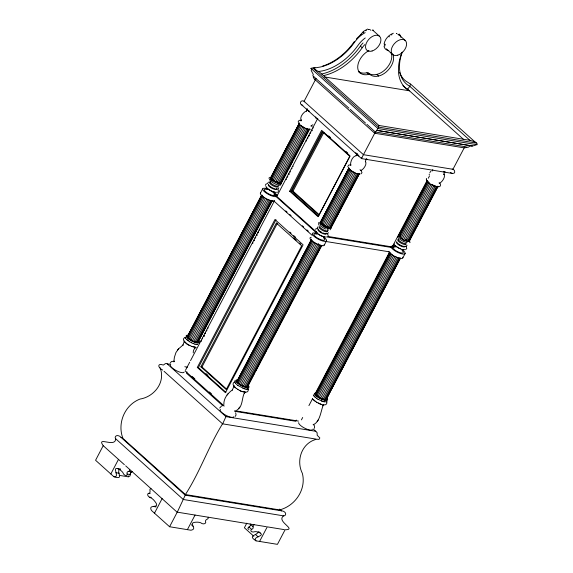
<?xml version="1.0" encoding="UTF-8"?>
<svg xmlns="http://www.w3.org/2000/svg" width="573" height="573" viewBox="0 0 573 573"><rect width="100%" height="100%" fill="white"/><g stroke="black" fill="none" stroke-linecap="round" stroke-linejoin="round"><path stroke-width="0.86" d="M196.238 347.532L193.495 347.088L189.942 345.619L186.805 343.743L184.334 341.207L183.002 344.975L178.561 348.878L175.968 352.502L174.393 357.308L173.812 361.835L174.428 361.499M234.121 385.966L232.309 390.077L232.609 389.719C227.868 393.193 223.542 398.242 223.871 404.524M366.312 30.527L365.846 30.792M193.237 352.918C192.915 347.045 199.368 347.288 191.647 346.393M307.264 109.063L306.476 111.112L306.741 110.797C302.902 112.193 299.572 117.687 301.119 119.972M356.915 153.75L356.127 155.799L356.385 155.484C351.091 156.737 350.046 164.408 350.783 165.439M318.724 224.509L318.724 224.981M378.918 125.466L378.373 127.707L376.726 130.365L472.481 145.993C478.72 144.733 479.422 142.935 469.932 140.321L378.918 125.466L318.824 71.489C316.554 71.496 313.281 66.368 310.953 68.359L377.958 128.538L477.151 144.733M258.444 531.88C256.511 535.855 247.292 535.268 256.038 540.855L277.439 544.35L285.096 529.76C297.609 529.76 275.756 521.38 283.606 515.865C285.827 516.072 286.393 513.186 284.674 512.09A4.598 4.391 14.5 0 0 282.396 510.973L185.244 495.172L120.43 436.841A4.598 4.391 14.5 0 0 118.174 435.688C116.312 434.971 114.177 437.027 115.653 438.739L183.296 499.491L283.606 515.865M452.197 168.999C454.969 169.185 456.065 173.92 452.512 173.447L361.52 158.599L361.756 157.704M361.52 158.599L363.483 154.517M429.184 174.794L429.32 174.042M115.653 438.739C115.696 448.201 95.956 435.738 103.226 445.679L124.362 464.667M384.068 43.935C384.992 39.064 388.716 34.91 393.343 33.234M426.312 178.998L426.606 178.447M162.718 370.101C157.446 367.537 157.281 362.766 163.334 365.044C164.566 364.457 165.54 362.709 167.209 363.855L225.963 416.628L222.632 423.898L164.043 371.29M278.492 191.361L277.884 189.004M328.501 232.738L327.412 233.805M402.232 52.114L401.014 55.946A45.561 28.657 -48.1 0 0 407.367 84.754L409.831 86.344L469.932 140.321M170.066 363.339L171.406 361.549L174.5 361.176M219.71 408.026L221.536 406.028M314.455 428.275L314.477 425.968L313.675 424.622M103.226 445.679L95.569 460.269L113.841 476.679C120.874 478.319 110.152 464.288 119.7 469.652A22.232 16.03 -80.7 0 1 122.765 472.403C123.61 475.705 128.402 477.481 126.984 472.718C127.192 470.884 130.644 471.801 129.584 469.359M316.06 78.508L304.07 101.349L363.454 154.689L452.949 169.293L464.524 147.24M110.833 473.978L118.489 459.388M260.335 193.266L262.635 188.889M270.363 178.26L299.299 123.159M272.268 200.643L197.921 342.045C194.032 342.203 189.154 339.911 187.486 336.322L261.539 195.278M271.079 177.121L299.185 123.589M187.486 336.322L261.424 195.708M187.557 336.867L262.019 195.021M270.435 178.805L299.364 123.704M271.273 178.704L299.794 124.384M187.98 337.547L262.448 195.708M188.739 338.335L263.208 196.496M272.662 181.104L301.591 126.003L300.553 125.172L271.623 180.273L270.864 179.492M189.785 339.166L264.246 197.327M191.031 339.99L265.5 198.143M274.324 181.14L302.838 126.826L301.591 126.003M192.406 340.742L266.875 198.903M275.284 182.68L304.213 127.578L302.838 126.826M193.81 341.372L268.279 199.533M277.103 182.529L305.617 128.209L308.138 128.968L279.209 184.069L278.027 183.79L306.956 128.689M195.149 341.852L269.611 200.006M196.331 342.131L270.8 200.292M280.154 184.134L309.083 129.032M197.277 342.196L271.745 200.357M281.443 182.3L285.991 173.64M286.815 172.065L287.646 170.496M288.47 168.92L292.187 161.837M294.257 157.897L303.762 139.791M304.585 138.222L305.416 136.646M306.24 135.07L309.134 129.562M202.312 333.221L198.215 341.687M203.143 331.638L206.889 324.511M207.72 322.921L211.466 315.795M212.297 314.205L214.374 310.244M215.204 308.661L218.95 301.527M219.781 299.944L223.527 292.81M224.358 291.227L225.189 289.644M226.027 288.054L236.012 269.038M238.089 265.077L241.835 257.943M242.666 256.36L244.743 252.399M245.573 250.816L248.073 246.061M250.15 242.1L253.896 234.966M254.727 233.383L255.558 231.8M256.396 230.21L260.135 223.083M260.973 221.493L267.627 208.816M268.458 207.233L271.788 200.894M197.921 342.045L271.967 201.001M281.099 183.632L309.728 128.882M129.835 474.58L131.446 471.507M185.552 370.137L189.706 362.222M190.537 360.639L274.481 200.743M276.773 196.424L317.814 118.26M186.984 371.877L186.361 373.073L222.976 405.963M289.666 191.196L321.611 130.35L350.01 155.856L318.065 216.701L289.666 191.196L290.733 191.368L318.473 216.279M197.298 367.422L274.94 219.538L303.096 244.829L225.454 392.713L197.298 367.422L198.387 367.601L225.891 392.304M290.733 191.368L322.262 131.31M198.365 367.594L276.028 219.717M291.929 190.988L322.835 132.119L349.881 156.415L318.975 215.276L291.929 190.988L293.004 191.16L319.39 214.861M293.004 191.16L323.91 132.299M200.901 366.792L276.358 223.069L277.425 223.241L201.968 366.971L200.901 366.792L226.22 389.54L301.677 245.81L276.358 223.069M154.481 513.179L162.138 498.589M320.429 222.159L348.943 167.846M249.878 381.869L247.565 386.732C243.675 386.89 238.798 384.59 237.136 381.009L311.605 239.17M320.722 221.801L348.828 168.276M237.136 381.009L311.483 239.6M320.078 223.491L349.007 168.383L351.235 170.69L355.267 172.896L326.338 227.997M237.201 381.546L311.254 240.502M237.63 382.234L312.099 240.395M320.508 224.172L349.437 169.071M321.682 224.172L350.196 169.859M238.389 383.022L312.858 241.183M322.305 225.791L351.235 170.69M239.428 383.853L313.897 242.014M323.559 226.614L352.488 171.506M240.681 384.669L315.143 242.83M324.934 227.366L353.863 172.258M242.05 385.421L316.518 243.582M363.454 154.689L375.036 132.635M151.043 488.626C148.6 488.912 151.05 491.863 149.574 493.016C145.456 493.518 148.622 497.765 151.322 498.052A22.232 16.03 -80.7 0 1 154.381 500.802C162.109 510.042 147.368 502.979 151.473 510.479L169.579 526.745L177.243 512.155L266.381 526.709M243.453 386.059L318.337 243.425M244.793 386.531L319.261 244.692M327.67 228.477L356.607 173.368L357.788 173.648L329.267 227.968M245.975 386.811L320.443 244.972M246.92 386.882L320.973 245.831M329.804 228.82L358.734 173.719M331.502 226.199L335.226 219.115M336.05 217.539L341.007 208.092M341.837 206.516L347.209 196.288M349.272 192.349L352.997 185.265M353.82 183.689L358.784 174.242M250.709 380.286L254.455 373.152M255.286 371.569L260.694 361.269M261.524 359.686L266.517 350.175M267.355 348.592L272.762 338.292M273.593 336.702L280.247 324.024M281.078 322.441L284.824 315.308M285.655 313.725L291.063 303.425M291.893 301.835L296.886 292.33M297.724 290.747L303.131 280.441M303.962 278.858L310.616 266.18M311.447 264.597L315.193 257.463M316.024 255.88L319.77 248.746M320.601 247.164L321.432 245.581M330.857 227.882L359.378 173.569M247.565 386.732L321.919 245.323M330.743 228.312L359.264 173.999M324.282 245.101L326.581 240.724M187.392 529.653L195.049 515.063M296.341 420.066L295.718 421.262L234.622 411.285M246.798 523.17L244.385 527.776L253.825 536.256M301.441 419.866L302.687 417.488M308.919 405.612L312.657 398.493M315.15 393.744L389.54 252.056M327.806 236.427L392.226 246.942L427.043 180.617M428.289 178.246L429.535 175.882M432.021 171.141L432.851 169.565M400.484 258.079L326.137 399.481C322.248 399.639 317.37 397.347 315.702 393.758L389.755 252.714M398.994 234.916L427.515 180.595L428.01 181.827L429.807 183.439L400.878 238.547M315.702 393.758L390.055 252.356M398.65 236.241L427.58 181.14M315.773 394.303L389.826 253.252M399.08 236.928L428.01 181.827M316.203 394.99L390.664 253.151M400.255 236.928L428.769 182.608M316.962 395.771L391.423 253.932M318.001 396.602L392.469 254.763M402.124 239.364L431.061 184.262L436.354 186.404L407.424 241.505M319.247 397.426L393.715 255.587M403.915 239.328L432.429 185.015M320.622 398.178L395.091 256.339M405.319 239.965L433.833 185.652M322.026 398.815L396.495 256.976M406.243 241.226L435.172 186.125M323.365 399.288L397.834 257.449M324.547 399.567L399.016 257.728M408.37 241.577L437.299 186.469M325.493 399.632L399.961 257.793M330.112 391.452L326.438 399.123M330.943 389.869L336.351 379.57M337.189 377.987L343.843 365.309M344.674 363.719L348.42 356.592M349.251 355.002L352.997 347.875M353.828 346.285L355.905 342.325M356.735 340.742L360.481 333.608M361.312 332.025L365.058 324.891M365.889 323.308L366.72 321.725M367.558 320.142L377.543 301.119M379.62 297.158L383.366 290.031M384.197 288.441L386.274 284.48M387.104 282.897L389.604 278.141M391.681 274.181L395.427 267.047M396.258 265.464L397.089 263.881M397.927 262.291L400.004 258.33M409.659 239.743L410.898 237.38M411.729 235.804L415.446 228.72M416.277 227.144L418.34 223.212M419.164 221.636L422.888 214.553M423.712 212.977L428.676 203.53M429.499 201.954L436.11 189.362M436.941 187.786L437.765 186.211M409.015 241.426L437.944 186.318M326.137 399.481L400.19 258.437M409.315 241.068L437.829 186.748M402.855 257.85L405.147 253.481M259.59 541.435L267.254 526.852L284.244 529.624M429.843 172.631L430.71 171.391M160.06 367.708C165.862 381.99 154.345 396.767 140.048 399.059C124.728 404.896 117.042 423.268 122.937 438.424L185.408 494.535C199.927 472.116 208.5 446.51 222.532 423.827L315.859 439.061M366.04 159.351L365.424 161.794L365.359 161.271C368.138 164.845 360.396 172.96 360.037 169.665M234.844 380.744L234.83 382.363M236.728 410.282C243.31 406.35 241.455 398.321 244.556 392.634M313.195 424.722C319.87 422.093 320.572 412.252 323.122 405.39M360.08 35.275L363.418 31.422L367.651 29.037M354.35 41.557L351.7 45.117A44.608 28.056 -48.1 0 1 326.725 64.613M300.99 121.018L301.126 120.072M318.724 222.489L318.71 223.864M407.138 89.753L409.831 86.344L410.526 84.109M178.561 348.878L177.336 350.354M228.204 393.558L226.987 395.033M238.547 408.57L239.772 407.095M317.12 421.32L318.344 419.844M269.439 177.365L268.909 178.339M310.28 132.664L310.817 132.635M256.432 235.224L256.969 235.202M207.705 328.035L208.243 328.007M315.214 229.243L317.256 228.398M247.858 388.723L247.063 389.21M235.131 416.485L236.062 415.017L235.668 412.768M410.196 242.114L409.666 242.651M363.16 32.346L363.597 32.195M132.642 471.536C128.502 471.027 132.062 478.075 128.123 475.977M244.592 392.591C247.235 391.058 241.111 392.577 239.586 390.306M323.165 405.34L323.752 404.789M365.982 159.416L366.462 158.993M445.035 171.742L444.161 172.931L443.996 174.55L443.932 174.027C446.532 177.587 439.47 184.699 438.975 182.966M472.481 145.993L376.683 130.336L375.48 132.213L366.878 124.284M348.957 108.19L313.775 76.589L313.438 76.932A1.082 0.953 17.3 0 0 313.316 77.355L314.298 78.988L374.713 133.251L464.216 147.863L466.744 147.512A1.096 1.046 14.5 0 0 466.988 147.096C468.728 148.171 469.717 145.041 471.758 145.857M268.458 182.071L267.677 183.353M277.941 192.041L277.332 192.299M318.101 226.758L317.392 227.488L317.392 228.57M312.908 124.721L310.817 126.024M185.244 495.172L177.229 512.305L125.673 465.842M361.019 173.855L361.993 172.674L360.976 170.217M250.172 523.98C252.428 526.544 245.187 527.712 248.933 529.459M254.133 524.71C251.74 525.312 254.075 527.497 252.772 528.693C248.524 530.333 251.862 533.091 255.057 531.629A22.232 13.981 -48.1 0 1 258.681 532.217C267.462 536.221 251.325 536.529 256.038 540.855M248.689 388.988L245.91 389.124M277.762 189.119L278.836 187.765M405.985 246.555L407.059 245.208M405.548 249.735L406.801 248.503L406.107 246.44M310.208 133.022L310.265 133.459M267.269 183.697L265.929 184.119L265.292 185.423M438.775 186.798C440.938 186.784 440.952 184.048 439.548 182.973M255.2 237.802L255.25 238.246M187.786 335.964L188.431 335.814M185.38 337.318C179.915 339.159 187.213 344.989 189.957 345.655M202.505 338.163L202.563 338.6M237.437 380.651L238.074 380.501M235.03 381.998C230.955 382.635 233.977 387.699 236.456 388.43M316.002 393.4L316.647 393.257M327.09 401.823L323.179 401.609L317.943 399.238M197.241 344.538L196.26 344.445M363.397 32.747L363.726 32.36M389.088 36.944L389.354 36.428M444.684 171.771L444.118 171.699M313.424 67.951L315.064 67.678M318.824 71.489L322.434 70.894A45.561 28.657 -48.1 0 0 355.647 48.54L359.228 43.734A18.966 11.933 -48.1 0 1 365.252 37.968M120.194 469.008C115.216 470.97 125.201 480.647 113.841 476.679M155.262 506.84L156.25 506.847M374.713 133.251L375.508 132.041L466.135 146.831M384.784 44.343L385.085 44.945L384.762 44.708M391.624 34.996L391.982 34.666M367.544 159.323L366.233 159.244M301.377 120.215L299.07 120.38L298.132 121.906M313.173 127.7L313.066 128.13M312.006 129.921L312.077 130.494M309.212 135.257L309.098 135.679M307.579 138.365L307.465 138.795M351.02 164.895L348.713 165.067L347.775 166.585M290.182 171.492L290.253 172.065M289.014 173.712L289.086 174.285M287.381 176.828L287.274 177.25M286.221 179.048L286.292 179.621M258.165 232.488L258.051 232.91M256.998 234.708L257.069 235.281M254.197 240.037L254.09 240.467M206.638 330.621L206.531 331.051M205.471 332.841L205.363 333.271M197.671 344.609L194.813 344.101M388.809 50.46C386.36 50.553 384.282 48.483 384.032 46.105M378.646 76.023A18.229 11.467 -48.1 0 1 370.079 74.626L368.718 74.404A18.229 11.467 -48.1 0 1 360.152 73.007L358.347 71.381A18.229 11.467 -48.1 0 0 366.906 72.778L368.267 73A18.229 11.467 -48.1 0 0 376.833 74.397L378.646 76.023A15.005 9.433 -48.1 0 0 390.65 66.891A15.005 9.433 -48.1 0 0 392.784 54.156M324.325 76.911L409.43 90.799A49.156 30.921 -48.1 0 1 401.351 54.127A15.378 9.669 -48.1 0 0 401.723 52.967M277.389 195.192L273.894 194.627L317.055 233.397M274.796 195.436L275.871 195.615L317.213 232.745M326.947 236.95L393.128 247.751L392.226 246.942M325.557 241.419L389.096 251.791M167.209 363.855L170.725 364.428M184.814 366.727L187.457 367.164M234.78 410.705L298.469 421.098M225.963 416.628L315.773 431.29L317.113 432.694L317.191 435.279L319.841 437.93L319.061 439.419L316.74 439.205C301.907 442.707 295.754 460.284 302.358 473.362C306.483 489.392 295.245 505.873 279.617 509.913L185.408 494.535M120.96 437.435L122.715 437.722M118.017 468.721L120.423 469.115M128.502 471.414L131.718 471.937M127.113 474.064L130.322 474.594M115.925 472.704L119.141 473.226M119.191 475.346L128.624 476.886M148.572 493.339L150.176 493.604M149.639 497.12L151.243 497.385M153.564 506.503L155.168 506.761M169.579 526.745L190.945 530.233C198.946 528.65 185.939 522.261 197.076 522.161A22.232 13.981 -48.1 0 1 200.7 522.755C202.491 524.667 207.054 524.223 205.463 520.972C205.607 519.174 209.102 519.267 208.171 517.204M368.69 29.323L368.346 29.51M452.512 173.447L450.314 172.588M311.984 130.415L311.447 130.443L311.848 130.938M309.184 135.751L308.697 135.715L308.868 136.13M308.016 137.971L307.479 138L307.701 138.351M444.806 172L443.287 171.635M306.619 140.636L306.082 140.664L306.297 141.015M293.19 166.213L292.739 166.449M292.022 168.433L291.542 168.398L291.707 168.813M288.993 174.206L288.541 174.45M287.825 176.427L287.288 176.455L287.51 176.806M259.77 229.866L259.318 230.11M258.602 232.086L258.151 232.33M255.802 237.423L255.279 237.544M254.168 240.531L253.689 240.495L253.853 240.911M253.001 242.751L252.471 242.78L252.865 243.274M207.075 330.227L206.552 330.349M205.442 333.336L204.962 333.3L205.127 333.715M204.282 335.556L203.795 335.527L204.146 336.086M202.649 338.672L202.197 338.908M201.481 340.892L200.994 340.856L201.166 341.272M324.476 401.881L321.389 400.957M246.111 389.21L242.823 388.2M204.282 336.086L203.565 335.971L203.73 336.38M193.173 343.521L194.963 344.172M321.711 404.524L316.403 402.124M244.607 388.852L237.781 385.443M302.866 105.353C298.003 104.415 301.169 98.449 304.75 101.765M313.775 76.589L312.829 75.808L313.059 75.027A1.762 1.547 17.3 0 0 313.281 74.383L311.239 70.586A1.805 1.583 17.3 0 1 311.433 69.935L311.633 69.641A0.766 0.673 17.3 0 0 311.705 69.297L310.953 68.359M403.499 240.116L404.903 240.753M191.454 342.74L193.259 343.564M318.158 403.063C320.379 404.61 327.906 406.902 326.818 401.809M189.72 341.802L191.468 342.761M237.831 389.368C240.087 391.18 249.162 394.89 248.252 389.053M396.903 33.506L396.516 33.392L396.788 33.671M316.489 402.146L312.471 398.98M237.917 389.389L236.226 388.308M315.372 79.812L314.541 79.21M316.353 398.192L317.994 399.259M189.778 341.823L186.805 339.696M309.255 111.241L308.245 110.439M308.983 111.148L306.684 109.035M358.906 155.928L356.836 153.8M358.634 155.835L355.747 152.712M316.468 398.256L314.061 396.136L313.302 394.761M315.028 401.179L312.965 399.338M188.245 340.813L185.838 338.7M237.895 385.5L235.388 383.258M398.65 34.573L405.09 40.354M372.959 30.383L379.398 36.163M386.295 48.834L392.734 54.614M321.79 73.96A49.156 30.921 -48.1 0 0 360.403 46.112L362.215 47.738A15.378 9.669 -48.1 0 1 364.836 44.601M463.7 139.54L407.618 89.173A49.156 30.921 -48.1 0 1 402.912 85.613M368.267 73L370.079 74.626M366.906 72.778L368.718 74.404M350.282 109.379L365.553 123.095M301.441 104.637L361.484 158.571M328.623 135.858L330.607 137.642M345.798 151.286L347.775 153.063M392.211 246.139L394.203 247.93M285.755 210.871L287.08 212.06M289.73 214.438L291.055 215.634M302.322 225.755L303.654 226.944M306.963 229.923L308.288 231.112M273.851 200.951L312.149 235.345M289.759 232.065L291.091 233.24M293.691 235.589L295.675 237.358M293.663 237.824L296.255 240.151M299.5 243.067L300.804 244.234M313.13 428.919L315.773 431.29M201.968 366.971L226.643 389.131M206.008 373.653L207.97 375.415M192.17 376.461L194.82 378.846M209.41 391.946L211.394 393.73M185.136 370.932L224.244 406.056M279.603 509.118L281.594 510.901M259.132 531.923L260.214 532.897M250.337 524.331L253.051 526.766M248.947 526.981L251.662 529.423M255.415 534.437L258.129 536.88M191.403 524.789L193.037 526.258M235.216 387.434L234.106 385.822M315.193 397.239L313.846 395.685M311.332 125.537L312.077 126.633M399.173 33.979L400.319 35.426L400.885 37.309M307.543 109.715L307.264 108.977M327.534 233.691L328.236 235.747M235.224 382.757L235.739 383.588M185.738 338.571L185.086 337.325M184.406 341.329L184.535 341.716L184.463 341.136M356.886 153.893L356.907 153.657M398.414 34.967L398.378 34.831A0.931 0.723 -50.6 0 0 397.877 34.444M315.766 116.913L315.959 118.274M426.348 179.342L426.434 180.029M360.403 46.112A15.378 9.669 -48.1 0 1 363.024 42.975M390.979 52.53A15.005 9.433 -48.1 0 1 388.838 65.265A15.005 9.433 -48.1 0 1 376.833 74.397M370.409 29.961A0.931 0.537 76.6 0 1 370.889 30.348M365.187 32.632A20.7 13.021 -48.1 0 0 355.661 40.762L352.087 45.561A43.827 27.568 -48.1 0 1 320.135 67.062L313.016 68.237L378.581 127.127L476.256 143.071L410.691 84.181L405.834 81.051A43.827 27.568 -48.1 0 1 399.66 72.442M356.413 38.957A19.919 12.527 -48.1 0 1 361.606 34.258M326.03 64.892A44.608 28.056 -48.1 0 1 322.585 66.11M360.152 73.007A15.005 9.433 -48.1 0 1 358.791 61.92A15.005 9.433 -48.1 0 1 368.976 50.553M362.215 47.738A49.156 30.921 -48.1 0 1 323.602 75.586M368.561 29.624A9.433 5.938 -48.1 0 1 369.836 29.452M384.827 45.99A9.433 5.938 -48.1 0 1 384.863 44.078M323.523 236.936A8.008 2.328 27.7 0 1 324.526 241.376A8.008 2.328 27.7 0 1 313.567 235.897A8.008 2.328 27.7 0 1 316.375 233.361M324.196 244.377A8.008 2.328 27.7 0 1 315.608 243.346A8.008 2.328 27.7 0 1 311.239 237.272M323.48 237.752A6.081 1.769 27.7 0 1 322.463 240.159A6.081 1.769 27.7 0 1 314.613 235.854A6.081 1.769 27.7 0 1 316.998 234.192M330.134 227.424A5.666 1.647 27.7 0 1 329.239 227.359M328.128 227.094A5.666 1.647 27.7 0 1 321.374 223.04M320.966 222.396A5.666 1.647 27.7 0 1 320.909 221.887M330.958 226.435A5.666 1.647 27.7 0 1 331.022 226.944M328.501 229.866A6.346 1.848 27.7 0 1 327.255 229.565M325.844 229.071A6.346 1.848 27.7 0 1 319.691 225.031M330.499 229.401A6.346 1.848 27.7 0 1 330.184 229.78M326.402 233.555A4.727 1.375 27.7 0 1 323.172 233.025M322.069 232.531A4.727 1.375 27.7 0 1 318.201 229.057M326.295 233.404A4.727 1.375 27.7 0 1 321.775 233.082A4.727 1.375 27.7 0 1 318.144 229.329M330.177 228.641A6.346 1.848 27.7 0 1 323.587 226.314A6.346 1.848 27.7 0 1 319.849 222.446M320.164 222.066A6.346 1.848 27.7 0 1 320.844 221.909M331.173 228.111A6.346 1.848 27.7 0 1 330.857 228.484M328.057 230.568A4.727 1.375 27.7 0 1 324.039 230.088A4.727 1.375 27.7 0 1 319.677 226.779M327.555 231.005A4.727 1.375 27.7 0 1 323.036 230.683A4.727 1.375 27.7 0 1 319.405 226.929M324.325 236.778A5.701 1.655 27.7 0 1 318.688 234.357A5.701 1.655 27.7 0 1 315.945 231.27M326.159 236.893A6.081 1.769 27.7 0 1 319.87 235.202A6.081 1.769 27.7 0 1 315.601 231.098M233.791 416.757A7.678 2.235 27.7 0 1 225.476 415.074A7.678 2.235 27.7 0 1 220.469 409.444M248.46 385.643A7.456 2.17 27.7 0 1 245.781 387.506A7.456 2.17 27.7 0 1 236.971 382.671A7.456 2.17 27.7 0 1 238.11 379.963M248.03 385.343A6.826 1.984 27.7 0 1 241.992 385.658A6.826 1.984 27.7 0 1 237.48 380.071M360.002 173.941A6.754 1.963 27.7 0 1 353.018 172.065A6.754 1.963 27.7 0 1 348.277 167.509M402.096 249.692A8.008 2.328 27.7 0 1 401.057 253.696A8.008 2.328 27.7 0 1 390.85 246.333M392.111 245.652A8.008 2.328 27.7 0 1 396.115 246.512M402.769 257.134A8.008 2.328 27.7 0 1 396.982 257.435A8.008 2.328 27.7 0 1 388.644 251.418M402.053 250.501A6.081 1.769 27.7 0 1 401.028 252.915A6.081 1.769 27.7 0 1 393.185 248.61A6.081 1.769 27.7 0 1 395.571 246.949M409.53 239.192A5.666 1.647 27.7 0 1 408.707 240.18M406.701 239.851A5.666 1.647 27.7 0 1 405.433 239.399M400.663 236.534A5.666 1.647 27.7 0 1 399.947 235.797M399.539 235.152A5.666 1.647 27.7 0 1 399.761 234.307M409.674 240.295A6.346 1.848 27.7 0 1 404.352 240.216A6.346 1.848 27.7 0 1 398.421 235.202M407.074 242.615A6.346 1.848 27.7 0 1 398.264 237.788M397.812 237.064A6.346 1.848 27.7 0 1 397.741 236.491M405.211 246.025A4.727 1.375 27.7 0 1 400.642 245.28A4.727 1.375 27.7 0 1 396.774 241.813M404.918 246.583A4.727 1.375 27.7 0 1 399.804 245.545A4.727 1.375 27.7 0 1 396.717 242.078M405.892 243.726A4.727 1.375 27.7 0 1 400.978 241.985A4.727 1.375 27.7 0 1 398.192 239.106M406.128 243.761A4.727 1.375 27.7 0 1 401.609 243.439A4.727 1.375 27.7 0 1 397.977 239.686M403.793 249.592A5.701 1.655 27.7 0 1 402.898 249.527M400.506 248.818A5.701 1.655 27.7 0 1 395.699 245.932M404.724 249.642A6.081 1.769 27.7 0 1 398.443 247.951A6.081 1.769 27.7 0 1 394.174 243.854M312.364 429.506A7.678 2.235 27.7 0 1 304.936 428.296A7.678 2.235 27.7 0 1 298.655 422.659M327.033 398.393A7.456 2.17 27.7 0 1 322.176 399.524A7.456 2.17 27.7 0 1 314.341 393.264M315.508 392.634A7.456 2.17 27.7 0 1 316.683 392.72M326.603 398.099A6.826 1.984 27.7 0 1 320.558 398.414A6.826 1.984 27.7 0 1 316.052 392.82M438.574 186.698A6.754 1.963 27.7 0 1 431.591 184.821A6.754 1.963 27.7 0 1 426.849 180.266M275.677 196.718A8.008 2.328 27.7 0 1 263.924 191.21A8.008 2.328 27.7 0 1 267.899 189.076M273.873 192.256A8.008 2.328 27.7 0 1 276.845 195.321M274.238 200.887A8.008 2.328 27.7 0 1 265.063 198.143A8.008 2.328 27.7 0 1 260.736 192.786M272.777 192.227A6.081 1.769 27.7 0 1 273.536 195.594A6.081 1.769 27.7 0 1 265.22 191.439A6.081 1.769 27.7 0 1 267.347 189.513M280.484 182.737A5.666 1.647 27.7 0 1 279.595 182.672M278.478 182.415A5.666 1.647 27.7 0 1 275.892 181.369M274.596 180.653A5.666 1.647 27.7 0 1 273.421 179.879M272.44 179.098A5.666 1.647 27.7 0 1 271.724 178.361M279.853 185.251A6.346 1.848 27.7 0 1 273.264 182.916A6.346 1.848 27.7 0 1 269.525 179.055M280.849 184.714A6.346 1.848 27.7 0 1 280.534 185.093M276.759 188.868A4.727 1.375 27.7 0 1 275.506 188.94M274.574 188.718A4.727 1.375 27.7 0 1 268.608 184.8M276.652 188.718A4.727 1.375 27.7 0 1 272.132 188.395A4.727 1.375 27.7 0 1 268.501 184.642M281.529 183.424A6.346 1.848 27.7 0 1 274.653 182.035A6.346 1.848 27.7 0 1 270.52 177.386M278.414 185.888A4.727 1.375 27.7 0 1 274.947 185.638A4.727 1.375 27.7 0 1 270.363 182.629M270.026 182.092A4.727 1.375 27.7 0 1 270.212 181.383M277.905 186.318A4.727 1.375 27.7 0 1 272.841 185.716A4.727 1.375 27.7 0 1 270.263 182.128M274.682 192.091A5.701 1.655 27.7 0 1 266.359 187.099M276.508 192.206A6.081 1.769 27.7 0 1 270.227 190.515A6.081 1.769 27.7 0 1 265.951 186.418M184.148 372.07A7.678 2.235 27.7 0 1 176.72 370.86A7.678 2.235 27.7 0 1 170.439 365.216M198.817 340.956A7.456 2.17 27.7 0 1 196.138 342.819A7.456 2.17 27.7 0 1 187.321 337.984A7.456 2.17 27.7 0 1 188.467 335.277M198.38 340.663A6.826 1.984 27.7 0 1 192.342 340.971A6.826 1.984 27.7 0 1 187.829 335.384M310.358 129.262A6.754 1.963 27.7 0 1 302.616 126.941A6.754 1.963 27.7 0 1 298.963 122.421M195.25 347.539L194.612 348.312L195.25 347.539M244.9 392.226L244.256 392.992L244.9 392.226M323.473 404.982L322.828 405.748L323.473 404.982M182.966 345.032L182.665 345.39L182.966 345.032M366.247 159.101L365.782 159.659L366.247 159.101M313.56 424.342L313.245 424.715L313.56 424.364M372.83 30.011L373.324 30.441L372.83 30.011M372.092 50.997A9.433 5.938 -48.1 0 0 380.379 37.381A9.433 5.938 -48.1 0 0 367.186 41.5A9.433 5.938 -48.1 0 0 372.092 50.997M397.791 55.187A9.433 5.938 -48.1 0 0 406.071 41.571A9.433 5.938 -48.1 0 0 392.877 45.69A9.433 5.938 -48.1 0 0 397.791 55.187"/></g></svg>
